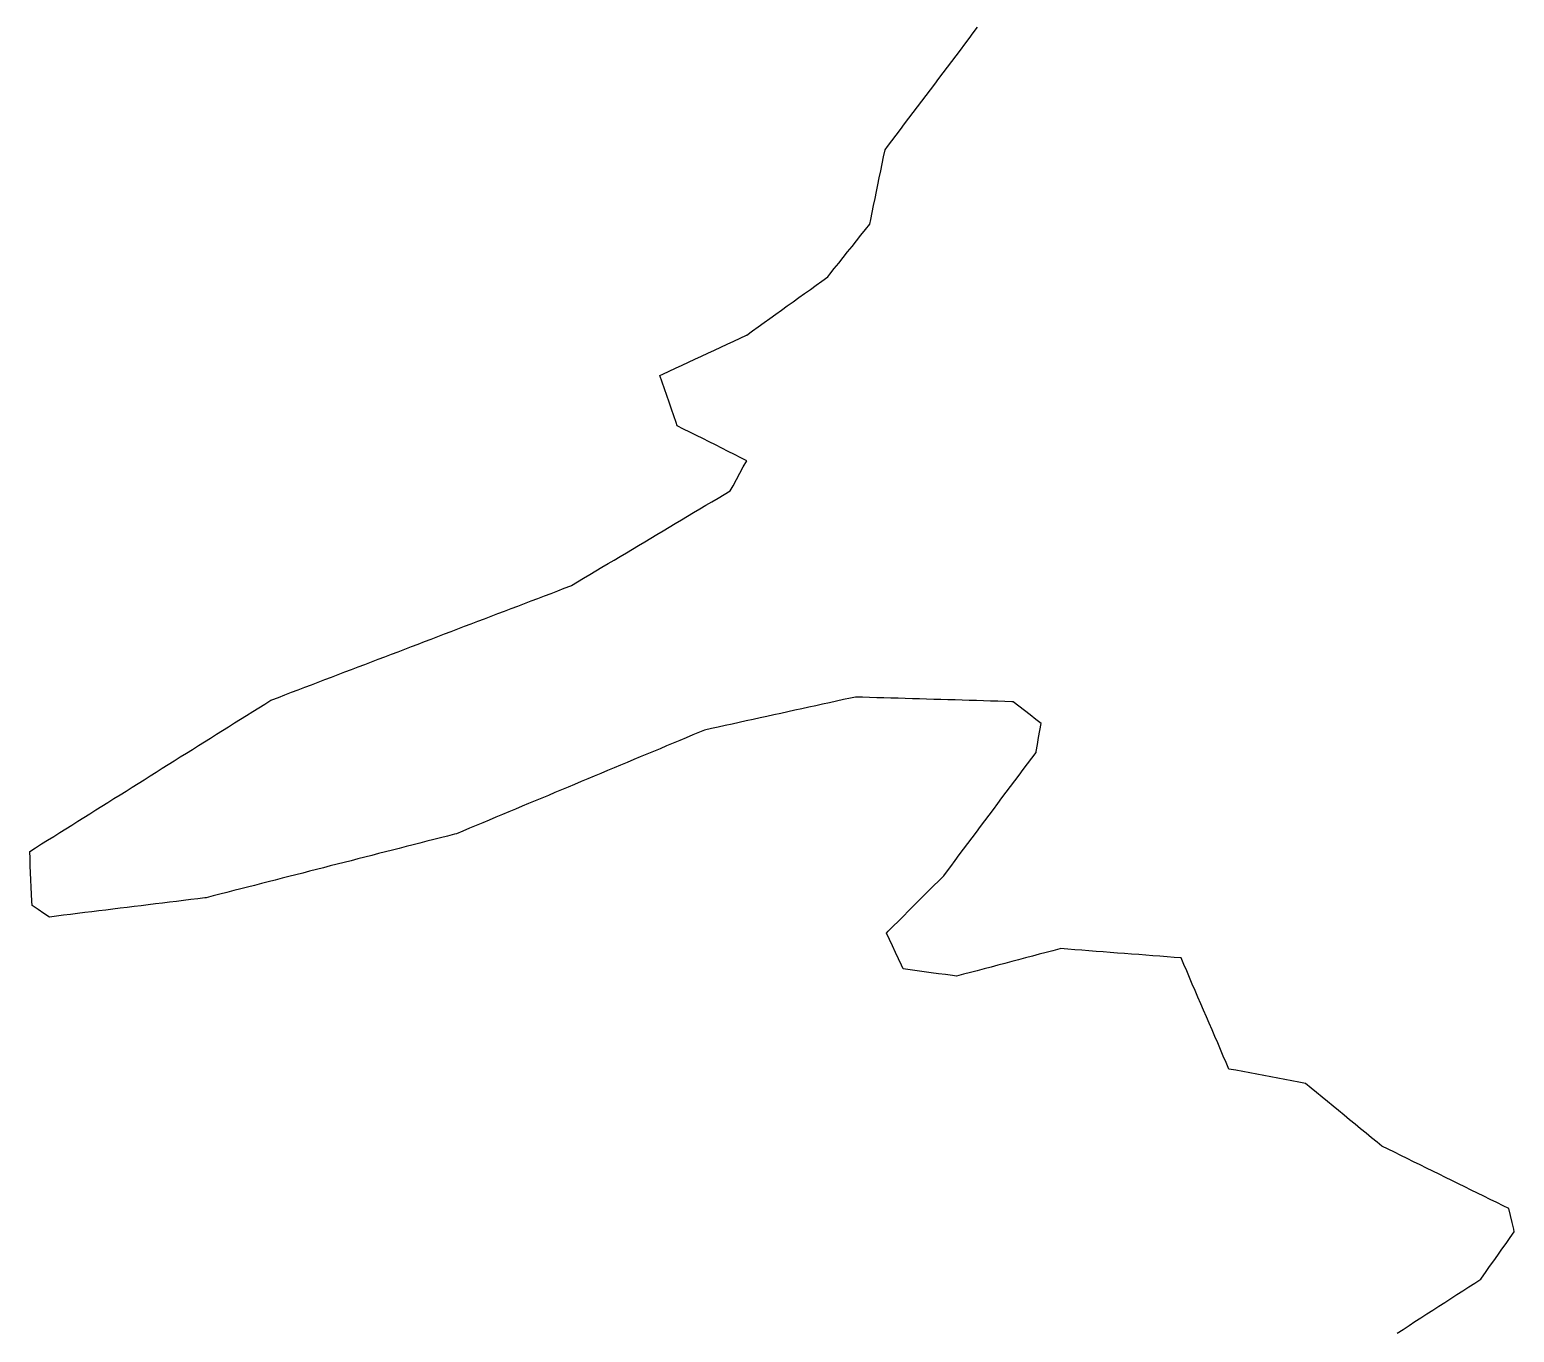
# Model space of a CAD drawing. Header units: millimetres. Extents: x 0 to 2762, y 6 to 2482.
# Drawn here: x 2007.7 to 2216.3, y 468.4 to 651.4 of the extents above; entities that cross this region are included whole.
import ezdxf

# ---------------------------------------------------------------- set-up
doc = ezdxf.new("R2010")
doc.units = ezdxf.units.MM
doc.layers.add('ALL_ISLANDS', color=7, linetype='Continuous')
doc.layers.add('OUTLINE_ISLAND_01', color=7, linetype='Continuous')

msp = doc.modelspace()

# ---------------------------------------------------------------- linework, layer by layer
at = {"layer": 'ALL_ISLANDS'}
msp.add_lwpolyline([(2199.8365, 468.3107), (2200.6768, 468.8528), (2201.5172, 469.3949), (2202.3575, 469.937), (2203.1978, 470.4791), (2204.0381, 471.0211), (2204.8785, 471.5632), (2205.7188, 472.1053), (2206.5591, 472.6474), (2207.3995, 473.1895), (2208.2398, 473.7315), (2209.0801, 474.2736), (2209.9204, 474.8157), (2210.7608, 475.3578), (2211.6011, 475.8999), (2211.69, 476.0256), (2212.2676, 476.8419), (2212.8452, 477.6582), (2213.4228, 478.4746), (2214.0004, 479.2909), (2214.5779, 480.1072), (2215.1555, 480.9236), (2215.7331, 481.7399), (2216.3107, 482.5562), (2216.2265, 482.9082), (2215.994, 483.8808), (2215.7615, 484.8534), (2215.529, 485.826), (2214.7299, 486.2186), (2213.8323, 486.6594), (2212.9348, 487.1003), (2212.0372, 487.5412), (2211.1397, 487.9821), (2210.2421, 488.423), (2209.3445, 488.8639), (2208.447, 489.3048), (2207.5494, 489.7457), (2206.6519, 490.1866), (2205.7543, 490.6275), (2204.8568, 491.0684), (2203.9592, 491.5093), (2203.0616, 491.9502), (2202.1641, 492.3911), (2201.2665, 492.832), (2200.369, 493.2729), (2199.4714, 493.7138), (2198.5738, 494.1547), (2197.6763, 494.5956), (2197.0286, 495.1272), (2196.2557, 495.7617), (2195.4827, 496.3962), (2194.7098, 497.0307), (2193.9369, 497.6651), (2193.1639, 498.2996), (2192.391, 498.9341), (2191.618, 499.5686), (2190.8451, 500.2031), (2190.0722, 500.8375), (2189.2992, 501.472), (2188.5263, 502.1065), (2187.7534, 502.741), (2186.9804, 503.3755), (2186.038, 503.5539), (2185.0555, 503.74), (2184.0729, 503.926), (2183.0904, 504.1121), (2182.1078, 504.2981), (2181.1253, 504.4842), (2180.1428, 504.6702), (2179.1602, 504.8562), (2178.1777, 505.0423), (2177.1951, 505.2283), (2176.2126, 505.4144), (2175.8224, 506.3199), (2175.4266, 507.2383), (2175.0309, 508.1567), (2174.6352, 509.075), (2174.2394, 509.9934), (2173.8437, 510.9118), (2173.448, 511.8301), (2173.0522, 512.7485), (2172.6565, 513.6668), (2172.2608, 514.5852), (2171.865, 515.5036), (2171.4693, 516.4219), (2171.0735, 517.3403), (2170.6778, 518.2587), (2170.2821, 519.177), (2169.8863, 520.0954), (2169.4906, 521.0138), (2168.5199, 521.0883), (2167.5228, 521.1649), (2166.5258, 521.2414), (2165.5287, 521.318), (2164.5317, 521.3946), (2163.5346, 521.4711), (2162.5375, 521.5477), (2161.5405, 521.6243), (2160.5434, 521.7008), (2159.5463, 521.7774), (2158.5493, 521.8539), (2157.5522, 521.9305), (2156.5551, 522.0071), (2155.5581, 522.0836), (2154.561, 522.1602), (2153.5639, 522.2368), (2152.5669, 522.3133), (2152.4645, 522.2863), (2151.4976, 522.0309), (2150.5308, 521.7755), (2149.564, 521.5201), (2148.5971, 521.2646), (2147.6303, 521.0092), (2146.6635, 520.7538), (2145.6966, 520.4984), (2144.7298, 520.243), (2143.763, 519.9876), (2142.7961, 519.7322), (2141.8293, 519.4768), (2140.8625, 519.2214), (2139.8956, 518.966), (2138.9288, 518.7106), (2137.962, 518.4551), (2137.3767, 518.534), (2136.3857, 518.6674), (2135.3946, 518.8009), (2134.4036, 518.9343), (2133.4125, 519.0678), (2132.4215, 519.2013), (2131.4304, 519.3347), (2130.4394, 519.4682), (2130.2006, 519.9796), (2129.7775, 520.8856), (2129.3544, 521.7917), (2128.9313, 522.6978), (2128.5082, 523.6039), (2128.0851, 524.51), (2128.3561, 524.7803), (2129.064, 525.4866), (2129.7719, 526.1929), (2130.4799, 526.8991), (2131.1878, 527.6054), (2131.8957, 528.3117), (2132.6037, 529.018), (2133.3116, 529.7242), (2134.0195, 530.4305), (2134.7275, 531.1368), (2135.4354, 531.8431), (2136.1433, 532.5494), (2136.5335, 533.0705), (2137.1329, 533.8709), (2137.7323, 534.6714), (2138.3317, 535.4719), (2138.9311, 536.2723), (2139.5305, 537.0728), (2140.1298, 537.8733), (2140.7292, 538.6737), (2141.3286, 539.4742), (2141.928, 540.2747), (2142.5274, 541.0751), (2143.1267, 541.8756), (2143.7261, 542.676), (2144.3255, 543.4765), (2144.9249, 544.277), (2145.5243, 545.0774), (2146.1237, 545.8779), (2146.723, 546.6784), (2147.3224, 547.4788), (2147.9218, 548.2793), (2148.5212, 549.0798), (2149.1206, 549.8802), (2149.1377, 549.9789), (2149.3085, 550.9642), (2149.4793, 551.9495), (2149.6502, 552.9348), (2149.821, 553.9201), (2149.0671, 554.514), (2148.2815, 555.1328), (2147.496, 555.7516), (2146.7104, 556.3704), (2145.9249, 556.9892), (2145.7298, 556.995), (2144.7302, 557.0246), (2143.7306, 557.0542), (2142.7311, 557.0838), (2141.7315, 557.1135), (2140.732, 557.1431), (2139.7324, 557.1727), (2138.7328, 557.2024), (2137.7333, 557.232), (2136.7337, 557.2616), (2135.7342, 557.2912), (2134.7346, 557.3209), (2133.735, 557.3505), (2132.7355, 557.3801), (2131.7359, 557.4097), (2130.7363, 557.4394), (2129.7368, 557.469), (2128.7372, 557.4986), (2127.7377, 557.5283), (2126.7381, 557.5579), (2125.7385, 557.5875), (2124.739, 557.6171), (2123.7394, 557.6468), (2123.0388, 557.4934), (2122.062, 557.2796), (2121.0851, 557.0657), (2120.1082, 556.8519), (2119.1314, 556.638), (2118.1545, 556.4242), (2117.1776, 556.2104), (2116.2007, 555.9965), (2115.2239, 555.7827), (2114.247, 555.5689), (2113.2701, 555.355), (2112.2933, 555.1412), (2111.3164, 554.9273), (2110.3395, 554.7135), (2109.3627, 554.4997), (2108.3858, 554.2858), (2107.4089, 554.072), (2106.4321, 553.8581), (2105.4552, 553.6443), (2104.4783, 553.4305), (2103.5015, 553.2166), (2102.5246, 553.0028), (2101.8208, 552.7088), (2100.8981, 552.3233), (2099.9754, 551.9379), (2099.0526, 551.5524), (2098.1299, 551.167), (2097.2072, 550.7815), (2096.2845, 550.396), (2095.3617, 550.0106), (2094.439, 549.6251), (2093.5163, 549.2397), (2092.5936, 548.8542), (2091.6708, 548.4687), (2090.7481, 548.0833), (2089.8254, 547.6978), (2088.9027, 547.3124), (2087.9799, 546.9269), (2087.0572, 546.5414), (2086.1345, 546.156), (2085.2118, 545.7705), (2084.289, 545.3851), (2083.3663, 544.9996), (2082.4436, 544.6141), (2081.5209, 544.2287), (2080.5981, 543.8432), (2079.6754, 543.4578), (2078.7527, 543.0723), (2077.83, 542.6868), (2076.9072, 542.3014), (2075.9845, 541.9159), (2075.0618, 541.5305), (2074.1391, 541.145), (2073.2163, 540.7595), (2072.2936, 540.3741), (2071.3709, 539.9886), (2070.4482, 539.6032), (2069.5254, 539.2177), (2068.6027, 538.8323), (2067.68, 538.4468), (2067.4048, 538.3765), (2066.4359, 538.129), (2065.467, 537.8815), (2064.4981, 537.6341), (2063.5292, 537.3866), (2062.5603, 537.1391), (2061.5914, 536.8916), (2060.6225, 536.6442), (2059.6536, 536.3967), (2058.6848, 536.1492), (2057.7159, 535.9017), (2056.747, 535.6543), (2055.7781, 535.4068), (2054.8092, 535.1593), (2053.8403, 534.9118), (2052.8714, 534.6644), (2051.9025, 534.4169), (2050.9336, 534.1694), (2049.9647, 533.9219), (2048.9958, 533.6745), (2048.0269, 533.427), (2047.058, 533.1795), (2046.0891, 532.932), (2045.1202, 532.6845), (2044.1513, 532.4371), (2043.1824, 532.1896), (2042.2136, 531.9421), (2041.2447, 531.6946), (2040.2758, 531.4472), (2039.3069, 531.1997), (2038.338, 530.9522), (2037.3691, 530.7047), (2036.4002, 530.4573), (2035.4313, 530.2098), (2034.4624, 529.9623), (2033.4935, 529.7148), (2032.5246, 529.4674), (2032.3296, 529.4434), (2031.3371, 529.3214), (2030.3446, 529.1993), (2029.3521, 529.0773), (2028.3595, 528.9553), (2027.367, 528.8333), (2026.3745, 528.7112), (2025.3819, 528.5892), (2024.3894, 528.4672), (2023.3969, 528.3451), (2022.4044, 528.2231), (2021.4118, 528.1011), (2020.4193, 527.9791), (2019.4268, 527.857), (2018.4343, 527.735), (2017.4417, 527.613), (2016.4492, 527.491), (2015.4567, 527.3689), (2014.4641, 527.2469), (2013.4716, 527.1249), (2012.4791, 527.0029), (2011.4866, 526.8808), (2010.494, 526.7588), (2009.7282, 527.2674), (2008.8952, 527.8206), (2008.0621, 528.3738), (2008.0358, 528.9705), (2007.9918, 529.9695), (2007.9478, 530.9685), (2007.9037, 531.9675), (2007.8597, 532.9666), (2007.8157, 533.9656), (2007.7717, 534.9646), (2007.7276, 535.9637), (2008.5549, 536.4823), (2009.4022, 537.0135), (2010.2494, 537.5446), (2011.0967, 538.0758), (2011.944, 538.607), (2012.7912, 539.1381), (2013.6385, 539.6693), (2014.4858, 540.2004), (2015.3331, 540.7316), (2016.1803, 541.2628), (2017.0276, 541.7939), (2017.8749, 542.3251), (2018.7221, 542.8563), (2019.5694, 543.3874), (2020.4167, 543.9186), (2021.2639, 544.4498), (2022.1112, 544.9809), (2022.9585, 545.5121), (2023.8057, 546.0433), (2024.653, 546.5744), (2025.5003, 547.1056), (2026.3475, 547.6368), (2027.1948, 548.1679), (2028.0421, 548.6991), (2028.8894, 549.2302), (2029.7366, 549.7614), (2030.5839, 550.2926), (2031.4312, 550.8237), (2032.2784, 551.3549), (2033.1257, 551.8861), (2033.973, 552.4172), (2034.8202, 552.9484), (2035.6675, 553.4796), (2036.5148, 554.0107), (2037.362, 554.5419), (2038.2093, 555.0731), (2039.0566, 555.6042), (2039.9038, 556.1354), (2040.7511, 556.6666), (2041.5984, 557.1977), (2041.7281, 557.2472), (2042.6625, 557.6034), (2043.5969, 557.9596), (2044.5313, 558.3158), (2045.4657, 558.672), (2046.4001, 559.0282), (2047.3345, 559.3844), (2048.2689, 559.7407), (2049.2033, 560.0969), (2050.1377, 560.4531), (2051.0721, 560.8093), (2052.0065, 561.1655), (2052.941, 561.5217), (2053.8754, 561.8779), (2054.8098, 562.2342), (2055.7442, 562.5904), (2056.6786, 562.9466), (2057.613, 563.3028), (2058.5474, 563.659), (2059.4818, 564.0152), (2060.4162, 564.3714), (2061.3506, 564.7277), (2062.285, 565.0839), (2063.2194, 565.4401), (2064.1538, 565.7963), (2065.0882, 566.1525), (2066.0226, 566.5087), (2066.957, 566.8649), (2067.8914, 567.2212), (2068.8258, 567.5774), (2069.7602, 567.9336), (2070.6946, 568.2898), (2071.629, 568.646), (2072.5634, 569.0022), (2073.4978, 569.3584), (2074.4323, 569.7147), (2075.3667, 570.0709), (2076.3011, 570.4271), (2077.2355, 570.7833), (2078.1699, 571.1395), (2079.1043, 571.4957), (2080.0387, 571.8519), (2080.9731, 572.2081), (2081.9075, 572.5644), (2082.8419, 572.9206), (2083.7763, 573.2768), (2083.8265, 573.3067), (2084.6856, 573.8186), (2085.5446, 574.3306), (2086.4036, 574.8425), (2087.2626, 575.3544), (2088.1217, 575.8663), (2088.9807, 576.3783), (2089.8397, 576.8902), (2090.6988, 577.4021), (2091.5578, 577.914), (2092.4168, 578.426), (2093.2759, 578.9379), (2094.1349, 579.4498), (2094.9939, 579.9617), (2095.853, 580.4737), (2096.712, 580.9856), (2097.571, 581.4975), (2098.43, 582.0094), (2099.2891, 582.5214), (2100.1481, 583.0333), (2101.0071, 583.5452), (2101.8662, 584.0571), (2102.7252, 584.5691), (2103.5842, 585.081), (2104.4433, 585.5929), (2105.3023, 586.1048), (2106.1613, 586.6168), (2106.5498, 587.3282), (2107.0292, 588.2058), (2107.5085, 589.0835), (2107.9878, 589.9611), (2108.4671, 590.8388), (2107.6485, 591.2489), (2106.7544, 591.6969), (2105.8604, 592.1448), (2104.9663, 592.5927), (2104.0722, 593.0407), (2103.1782, 593.4886), (2102.2841, 593.9366), (2101.3901, 594.3845), (2100.496, 594.8325), (2099.6019, 595.2804), (2098.7079, 595.7283), (2098.5444, 596.2017), (2098.2179, 597.1469), (2097.8914, 598.0921), (2097.5649, 599.0373), (2097.2385, 599.9825), (2096.912, 600.9277), (2096.5855, 601.8729), (2096.259, 602.8181), (2096.6629, 603.0054), (2097.5701, 603.4259), (2098.4774, 603.8465), (2099.3847, 604.2671), (2100.2919, 604.6877), (2101.1992, 605.1083), (2102.1064, 605.5288), (2103.0137, 605.9494), (2103.9209, 606.37), (2104.8282, 606.7906), (2105.7355, 607.2111), (2106.6427, 607.6317), (2107.55, 608.0523), (2108.4572, 608.4729), (2108.4725, 608.4839), (2109.2849, 609.067), (2110.0973, 609.6501), (2110.9097, 610.2332), (2111.7222, 610.8162), (2112.5346, 611.3993), (2113.347, 611.9824), (2114.1594, 612.5655), (2114.9718, 613.1486), (2115.7842, 613.7317), (2116.5966, 614.3148), (2117.409, 614.8979), (2118.2214, 615.481), (2119.0338, 616.0641), (2119.8462, 616.6472), (2120.1479, 617.0257), (2120.7712, 617.8077), (2121.3944, 618.5898), (2122.0177, 619.3718), (2122.641, 620.1538), (2123.2642, 620.9358), (2123.8875, 621.7178), (2124.5107, 622.4998), (2125.134, 623.2818), (2125.7573, 624.0638), (2125.888, 624.6992), (2126.0896, 625.6786), (2126.2913, 626.6581), (2126.4929, 627.6376), (2126.6945, 628.617), (2126.8961, 629.5965), (2127.0977, 630.576), (2127.2993, 631.5554), (2127.5009, 632.5349), (2127.7025, 633.5144), (2127.9041, 634.4938), (2128.2443, 634.944), (2128.8473, 635.7418), (2129.4502, 636.5395), (2130.0532, 637.3373), (2130.6561, 638.1351), (2131.2591, 638.9329), (2131.8621, 639.7306), (2132.465, 640.5284), (2133.068, 641.3262), (2133.6709, 642.124), (2134.2739, 642.9218), (2134.8768, 643.7195), (2135.4798, 644.5173), (2136.0827, 645.3151), (2136.6857, 646.1129), (2137.2886, 646.9106), (2137.8916, 647.7084), (2138.4945, 648.5062), (2139.0975, 649.304), (2139.7005, 650.1017), (2140.3034, 650.8995), (2140.9064, 651.6973)], dxfattribs=at)
at = {"layer": 'OUTLINE_ISLAND_01'}
msp.add_lwpolyline([(2199.8365, 468.3107), (2200.6768, 468.8528), (2201.5172, 469.3949), (2202.3575, 469.937), (2203.1978, 470.4791), (2204.0381, 471.0211), (2204.8785, 471.5632), (2205.7188, 472.1053), (2206.5591, 472.6474), (2207.3995, 473.1895), (2208.2398, 473.7315), (2209.0801, 474.2736), (2209.9204, 474.8157), (2210.7608, 475.3578), (2211.6011, 475.8999), (2211.69, 476.0256), (2212.2676, 476.8419), (2212.8452, 477.6582), (2213.4228, 478.4746), (2214.0004, 479.2909), (2214.5779, 480.1072), (2215.1555, 480.9236), (2215.7331, 481.7399), (2216.3107, 482.5562), (2216.2265, 482.9082), (2215.994, 483.8808), (2215.7615, 484.8534), (2215.529, 485.826), (2214.7299, 486.2186), (2213.8323, 486.6594), (2212.9348, 487.1003), (2212.0372, 487.5412), (2211.1397, 487.9821), (2210.2421, 488.423), (2209.3445, 488.8639), (2208.447, 489.3048), (2207.5494, 489.7457), (2206.6519, 490.1866), (2205.7543, 490.6275), (2204.8568, 491.0684), (2203.9592, 491.5093), (2203.0616, 491.9502), (2202.1641, 492.3911), (2201.2665, 492.832), (2200.369, 493.2729), (2199.4714, 493.7138), (2198.5738, 494.1547), (2197.6763, 494.5956), (2197.0286, 495.1272), (2196.2557, 495.7617), (2195.4827, 496.3962), (2194.7098, 497.0307), (2193.9369, 497.6651), (2193.1639, 498.2996), (2192.391, 498.9341), (2191.618, 499.5686), (2190.8451, 500.2031), (2190.0722, 500.8375), (2189.2992, 501.472), (2188.5263, 502.1065), (2187.7534, 502.741), (2186.9804, 503.3755), (2186.038, 503.5539), (2185.0555, 503.74), (2184.0729, 503.926), (2183.0904, 504.1121), (2182.1078, 504.2981), (2181.1253, 504.4842), (2180.1428, 504.6702), (2179.1602, 504.8562), (2178.1777, 505.0423), (2177.1951, 505.2283), (2176.2126, 505.4144), (2175.8224, 506.3199), (2175.4266, 507.2383), (2175.0309, 508.1567), (2174.6352, 509.075), (2174.2394, 509.9934), (2173.8437, 510.9118), (2173.448, 511.8301), (2173.0522, 512.7485), (2172.6565, 513.6668), (2172.2608, 514.5852), (2171.865, 515.5036), (2171.4693, 516.4219), (2171.0735, 517.3403), (2170.6778, 518.2587), (2170.2821, 519.177), (2169.8863, 520.0954), (2169.4906, 521.0138), (2168.5199, 521.0883), (2167.5228, 521.1649), (2166.5258, 521.2414), (2165.5287, 521.318), (2164.5317, 521.3946), (2163.5346, 521.4711), (2162.5375, 521.5477), (2161.5405, 521.6243), (2160.5434, 521.7008), (2159.5463, 521.7774), (2158.5493, 521.8539), (2157.5522, 521.9305), (2156.5551, 522.0071), (2155.5581, 522.0836), (2154.561, 522.1602), (2153.5639, 522.2368), (2152.5669, 522.3133), (2152.4645, 522.2863), (2151.4976, 522.0309), (2150.5308, 521.7755), (2149.564, 521.5201), (2148.5971, 521.2646), (2147.6303, 521.0092), (2146.6635, 520.7538), (2145.6966, 520.4984), (2144.7298, 520.243), (2143.763, 519.9876), (2142.7961, 519.7322), (2141.8293, 519.4768), (2140.8625, 519.2214), (2139.8956, 518.966), (2138.9288, 518.7106), (2137.962, 518.4551), (2137.3767, 518.534), (2136.3857, 518.6674), (2135.3946, 518.8009), (2134.4036, 518.9343), (2133.4125, 519.0678), (2132.4215, 519.2013), (2131.4304, 519.3347), (2130.4394, 519.4682), (2130.2006, 519.9796), (2129.7775, 520.8856), (2129.3544, 521.7917), (2128.9313, 522.6978), (2128.5082, 523.6039), (2128.0851, 524.51), (2128.3561, 524.7803), (2129.064, 525.4866), (2129.7719, 526.1929), (2130.4799, 526.8991), (2131.1878, 527.6054), (2131.8957, 528.3117), (2132.6037, 529.018), (2133.3116, 529.7242), (2134.0195, 530.4305), (2134.7275, 531.1368), (2135.4354, 531.8431), (2136.1433, 532.5494), (2136.5335, 533.0705), (2137.1329, 533.8709), (2137.7323, 534.6714), (2138.3317, 535.4719), (2138.9311, 536.2723), (2139.5305, 537.0728), (2140.1298, 537.8733), (2140.7292, 538.6737), (2141.3286, 539.4742), (2141.928, 540.2747), (2142.5274, 541.0751), (2143.1267, 541.8756), (2143.7261, 542.676), (2144.3255, 543.4765), (2144.9249, 544.277), (2145.5243, 545.0774), (2146.1237, 545.8779), (2146.723, 546.6784), (2147.3224, 547.4788), (2147.9218, 548.2793), (2148.5212, 549.0798), (2149.1206, 549.8802), (2149.1377, 549.9789), (2149.3085, 550.9642), (2149.4793, 551.9495), (2149.6502, 552.9348), (2149.821, 553.9201), (2149.0671, 554.514), (2148.2815, 555.1328), (2147.496, 555.7516), (2146.7104, 556.3704), (2145.9249, 556.9892), (2145.7298, 556.995), (2144.7302, 557.0246), (2143.7306, 557.0542), (2142.7311, 557.0838), (2141.7315, 557.1135), (2140.732, 557.1431), (2139.7324, 557.1727), (2138.7328, 557.2024), (2137.7333, 557.232), (2136.7337, 557.2616), (2135.7342, 557.2912), (2134.7346, 557.3209), (2133.735, 557.3505), (2132.7355, 557.3801), (2131.7359, 557.4097), (2130.7363, 557.4394), (2129.7368, 557.469), (2128.7372, 557.4986), (2127.7377, 557.5283), (2126.7381, 557.5579), (2125.7385, 557.5875), (2124.739, 557.6171), (2123.7394, 557.6468), (2123.0388, 557.4934), (2122.062, 557.2796), (2121.0851, 557.0657), (2120.1082, 556.8519), (2119.1314, 556.638), (2118.1545, 556.4242), (2117.1776, 556.2104), (2116.2007, 555.9965), (2115.2239, 555.7827), (2114.247, 555.5689), (2113.2701, 555.355), (2112.2933, 555.1412), (2111.3164, 554.9273), (2110.3395, 554.7135), (2109.3627, 554.4997), (2108.3858, 554.2858), (2107.4089, 554.072), (2106.4321, 553.8581), (2105.4552, 553.6443), (2104.4783, 553.4305), (2103.5015, 553.2166), (2102.5246, 553.0028), (2101.8208, 552.7088), (2100.8981, 552.3233), (2099.9754, 551.9379), (2099.0526, 551.5524), (2098.1299, 551.167), (2097.2072, 550.7815), (2096.2845, 550.396), (2095.3617, 550.0106), (2094.439, 549.6251), (2093.5163, 549.2397), (2092.5936, 548.8542), (2091.6708, 548.4687), (2090.7481, 548.0833), (2089.8254, 547.6978), (2088.9027, 547.3124), (2087.9799, 546.9269), (2087.0572, 546.5414), (2086.1345, 546.156), (2085.2118, 545.7705), (2084.289, 545.3851), (2083.3663, 544.9996), (2082.4436, 544.6141), (2081.5209, 544.2287), (2080.5981, 543.8432), (2079.6754, 543.4578), (2078.7527, 543.0723), (2077.83, 542.6868), (2076.9072, 542.3014), (2075.9845, 541.9159), (2075.0618, 541.5305), (2074.1391, 541.145), (2073.2163, 540.7595), (2072.2936, 540.3741), (2071.3709, 539.9886), (2070.4482, 539.6032), (2069.5254, 539.2177), (2068.6027, 538.8323), (2067.68, 538.4468), (2067.4048, 538.3765), (2066.4359, 538.129), (2065.467, 537.8815), (2064.4981, 537.6341), (2063.5292, 537.3866), (2062.5603, 537.1391), (2061.5914, 536.8916), (2060.6225, 536.6442), (2059.6536, 536.3967), (2058.6848, 536.1492), (2057.7159, 535.9017), (2056.747, 535.6543), (2055.7781, 535.4068), (2054.8092, 535.1593), (2053.8403, 534.9118), (2052.8714, 534.6644), (2051.9025, 534.4169), (2050.9336, 534.1694), (2049.9647, 533.9219), (2048.9958, 533.6745), (2048.0269, 533.427), (2047.058, 533.1795), (2046.0891, 532.932), (2045.1202, 532.6845), (2044.1513, 532.4371), (2043.1824, 532.1896), (2042.2136, 531.9421), (2041.2447, 531.6946), (2040.2758, 531.4472), (2039.3069, 531.1997), (2038.338, 530.9522), (2037.3691, 530.7047), (2036.4002, 530.4573), (2035.4313, 530.2098), (2034.4624, 529.9623), (2033.4935, 529.7148), (2032.5246, 529.4674), (2032.3296, 529.4434), (2031.3371, 529.3214), (2030.3446, 529.1993), (2029.3521, 529.0773), (2028.3595, 528.9553), (2027.367, 528.8333), (2026.3745, 528.7112), (2025.3819, 528.5892), (2024.3894, 528.4672), (2023.3969, 528.3451), (2022.4044, 528.2231), (2021.4118, 528.1011), (2020.4193, 527.9791), (2019.4268, 527.857), (2018.4343, 527.735), (2017.4417, 527.613), (2016.4492, 527.491), (2015.4567, 527.3689), (2014.4641, 527.2469), (2013.4716, 527.1249), (2012.4791, 527.0029), (2011.4866, 526.8808), (2010.494, 526.7588), (2009.7282, 527.2674), (2008.8952, 527.8206), (2008.0621, 528.3738), (2008.0358, 528.9705), (2007.9918, 529.9695), (2007.9478, 530.9685), (2007.9037, 531.9675), (2007.8597, 532.9666), (2007.8157, 533.9656), (2007.7717, 534.9646), (2007.7276, 535.9637), (2008.5549, 536.4823), (2009.4022, 537.0135), (2010.2494, 537.5446), (2011.0967, 538.0758), (2011.944, 538.607), (2012.7912, 539.1381), (2013.6385, 539.6693), (2014.4858, 540.2004), (2015.3331, 540.7316), (2016.1803, 541.2628), (2017.0276, 541.7939), (2017.8749, 542.3251), (2018.7221, 542.8563), (2019.5694, 543.3874), (2020.4167, 543.9186), (2021.2639, 544.4498), (2022.1112, 544.9809), (2022.9585, 545.5121), (2023.8057, 546.0433), (2024.653, 546.5744), (2025.5003, 547.1056), (2026.3475, 547.6368), (2027.1948, 548.1679), (2028.0421, 548.6991), (2028.8894, 549.2302), (2029.7366, 549.7614), (2030.5839, 550.2926), (2031.4312, 550.8237), (2032.2784, 551.3549), (2033.1257, 551.8861), (2033.973, 552.4172), (2034.8202, 552.9484), (2035.6675, 553.4796), (2036.5148, 554.0107), (2037.362, 554.5419), (2038.2093, 555.0731), (2039.0566, 555.6042), (2039.9038, 556.1354), (2040.7511, 556.6666), (2041.5984, 557.1977), (2041.7281, 557.2472), (2042.6625, 557.6034), (2043.5969, 557.9596), (2044.5313, 558.3158), (2045.4657, 558.672), (2046.4001, 559.0282), (2047.3345, 559.3844), (2048.2689, 559.7407), (2049.2033, 560.0969), (2050.1377, 560.4531), (2051.0721, 560.8093), (2052.0065, 561.1655), (2052.941, 561.5217), (2053.8754, 561.8779), (2054.8098, 562.2342), (2055.7442, 562.5904), (2056.6786, 562.9466), (2057.613, 563.3028), (2058.5474, 563.659), (2059.4818, 564.0152), (2060.4162, 564.3714), (2061.3506, 564.7277), (2062.285, 565.0839), (2063.2194, 565.4401), (2064.1538, 565.7963), (2065.0882, 566.1525), (2066.0226, 566.5087), (2066.957, 566.8649), (2067.8914, 567.2212), (2068.8258, 567.5774), (2069.7602, 567.9336), (2070.6946, 568.2898), (2071.629, 568.646), (2072.5634, 569.0022), (2073.4978, 569.3584), (2074.4323, 569.7147), (2075.3667, 570.0709), (2076.3011, 570.4271), (2077.2355, 570.7833), (2078.1699, 571.1395), (2079.1043, 571.4957), (2080.0387, 571.8519), (2080.9731, 572.2081), (2081.9075, 572.5644), (2082.8419, 572.9206), (2083.7763, 573.2768), (2083.8265, 573.3067), (2084.6856, 573.8186), (2085.5446, 574.3306), (2086.4036, 574.8425), (2087.2626, 575.3544), (2088.1217, 575.8663), (2088.9807, 576.3783), (2089.8397, 576.8902), (2090.6988, 577.4021), (2091.5578, 577.914), (2092.4168, 578.426), (2093.2759, 578.9379), (2094.1349, 579.4498), (2094.9939, 579.9617), (2095.853, 580.4737), (2096.712, 580.9856), (2097.571, 581.4975), (2098.43, 582.0094), (2099.2891, 582.5214), (2100.1481, 583.0333), (2101.0071, 583.5452), (2101.8662, 584.0571), (2102.7252, 584.5691), (2103.5842, 585.081), (2104.4433, 585.5929), (2105.3023, 586.1048), (2106.1613, 586.6168), (2106.5498, 587.3282), (2107.0292, 588.2058), (2107.5085, 589.0835), (2107.9878, 589.9611), (2108.4671, 590.8388), (2107.6485, 591.2489), (2106.7544, 591.6969), (2105.8604, 592.1448), (2104.9663, 592.5927), (2104.0722, 593.0407), (2103.1782, 593.4886), (2102.2841, 593.9366), (2101.3901, 594.3845), (2100.496, 594.8325), (2099.6019, 595.2804), (2098.7079, 595.7283), (2098.5444, 596.2017), (2098.2179, 597.1469), (2097.8914, 598.0921), (2097.5649, 599.0373), (2097.2385, 599.9825), (2096.912, 600.9277), (2096.5855, 601.8729), (2096.259, 602.8181), (2096.6629, 603.0054), (2097.5701, 603.4259), (2098.4774, 603.8465), (2099.3847, 604.2671), (2100.2919, 604.6877), (2101.1992, 605.1083), (2102.1064, 605.5288), (2103.0137, 605.9494), (2103.9209, 606.37), (2104.8282, 606.7906), (2105.7355, 607.2111), (2106.6427, 607.6317), (2107.55, 608.0523), (2108.4572, 608.4729), (2108.4725, 608.4839), (2109.2849, 609.067), (2110.0973, 609.6501), (2110.9097, 610.2332), (2111.7222, 610.8162), (2112.5346, 611.3993), (2113.347, 611.9824), (2114.1594, 612.5655), (2114.9718, 613.1486), (2115.7842, 613.7317), (2116.5966, 614.3148), (2117.409, 614.8979), (2118.2214, 615.481), (2119.0338, 616.0641), (2119.8462, 616.6472), (2120.1479, 617.0257), (2120.7712, 617.8077), (2121.3944, 618.5898), (2122.0177, 619.3718), (2122.641, 620.1538), (2123.2642, 620.9358), (2123.8875, 621.7178), (2124.5107, 622.4998), (2125.134, 623.2818), (2125.7573, 624.0638), (2125.888, 624.6992), (2126.0896, 625.6786), (2126.2913, 626.6581), (2126.4929, 627.6376), (2126.6945, 628.617), (2126.8961, 629.5965), (2127.0977, 630.576), (2127.2993, 631.5554), (2127.5009, 632.5349), (2127.7025, 633.5144), (2127.9041, 634.4938), (2128.2443, 634.944), (2128.8473, 635.7418), (2129.4502, 636.5395), (2130.0532, 637.3373), (2130.6561, 638.1351), (2131.2591, 638.9329), (2131.8621, 639.7306), (2132.465, 640.5284), (2133.068, 641.3262), (2133.6709, 642.124), (2134.2739, 642.9218), (2134.8768, 643.7195), (2135.4798, 644.5173), (2136.0827, 645.3151), (2136.6857, 646.1129), (2137.2886, 646.9106), (2137.8916, 647.7084), (2138.4945, 648.5062), (2139.0975, 649.304), (2139.7005, 650.1017), (2140.3034, 650.8995), (2140.9064, 651.6973)], dxfattribs=at)

doc.saveas('drawing.dxf')
